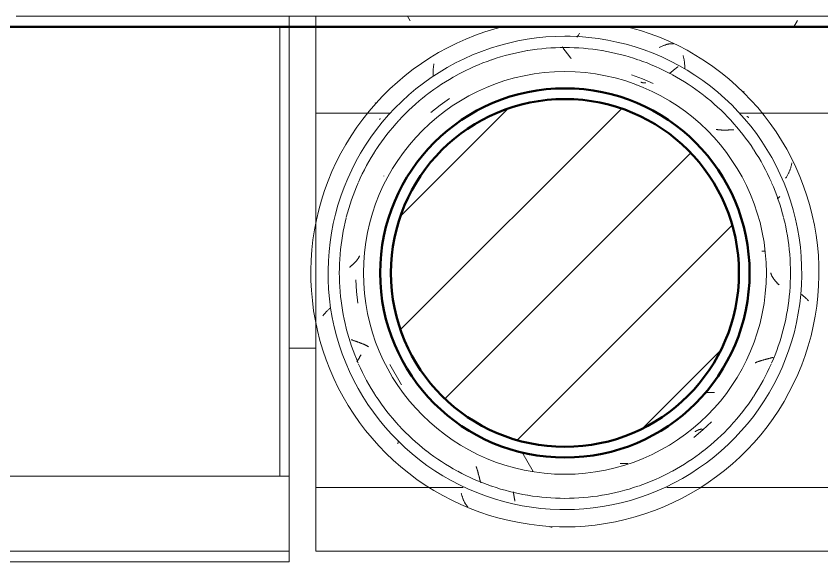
# Model space of a CAD drawing. Header units: millimetres. Extents: x -9358 to 257996, y -67499 to 9117.
# Drawn here: x 19320 to 20825, y -55453 to -54418 of the extents above; entities that cross this region are included whole.
import ezdxf

# ---------------------------------------------------------------- set-up
doc = ezdxf.new("R2010")
doc.units = ezdxf.units.MM
doc.header["$LTSCALE"] = 1000
for name, color, linetype, lineweight in [('A-COL-RFC', 8, 'Continuous', 18), ('A-COL-RFC-1', 8, 'Continuous', 9), ('A-COL-RFC-2', 8, 'Continuous', 50), ('A-FLR-PAT', 8, 'Continuous', 18), ('A-WAL-CLD', 8, 'Continuous', 9), ('A-WAL-CMU', 8, 'Continuous', 50), ('A-WAL-LOW-20', 8, 'Continuous', 18), ('A-WAL-LOW-30', 8, 'Continuous', 18), ('A-WAL-PAT-1', 8, 'Continuous', 9)]:
    doc.layers.add(name, color=color, linetype=linetype, lineweight=lineweight)

# ---------------------------------------------------------------- blocks, each defined once
blk = doc.blocks.new('Concrete-Round-Column - 650-V9-01-Ground Floor Furniture Plan')
at = {"layer": 'A-COL-RFC-1'}
h = blk.add_hatch(dxfattribs=at)
h.set_pattern_fill('FP_28', color=256, style=0, pattern_type=2)
h.set_pattern_definition([(225, (2155, -58250), (106.066, -106.066), [])])
h.paths.add_polyline_path([(0, 325), (-63.4, 318.8), (-124.4, 300.3), (-184.3, 267.2), (-229.8, 229.8), (-270.2, 180.6), (-300.3, 124.4), (-318.8, 63.4), (-325, 0), (-318.8, -63.4), (-300.3, -124.4), (-270.2, -180.6), (-229.8, -229.8), (-180.6, -270.2), (-124.4, -300.3), (-63.4, -318.8), (0, -325), (63.4, -318.8), (124.4, -300.3), (180.6, -270.2), (229.8, -229.8), (270.2, -180.6), (300.3, -124.4), (318.8, -63.4), (325, 0), (318.8, 63.4), (300.3, 124.4), (270.2, 180.6), (229.8, 229.8), (180.6, 270.2), (124.4, 300.3), (63.4, 318.8)], flags=0)
at = {"layer": 'A-COL-RFC-2'}
for start, end in [(360, 180), (180, 360)]:
    blk.add_arc((0, 0), 325, start, end, dxfattribs=at)
blk = doc.blocks.new('Walls 82 - Walls 13-605755-01-Ground Floor Furniture Plan')
at = {"layer": 'A-WAL-PAT-1'}
h = blk.add_hatch(dxfattribs=at)
h.set_pattern_fill('FP_29', color=256, style=0, pattern_type=2)
h.set_pattern_definition([(90, (450, -56700), (-900, 6e-14), [700, -700]), (90, (0, -57400), (-1800, 1e-13), [700, -700]), (0, (0, -57400), (0, 700), [])])
h.paths.add_polyline_path([(730, -58770), (2620, -58770), (2620, -57770), (730, -57770), (730, -58250)], flags=0)
h.paths.add_polyline_path([(1218, -58693.5), (1158.3, -58693.5), (1085.8, -58681.4), (1016.2, -58657.5), (947.5, -58619.3), (891.2, -58574.8), (842.6, -58521.5), (803.6, -58461.8), (774.1, -58394.5), (756.1, -58323.2), (750, -58250), (756.1, -58176.8), (775.8, -58101.7), (803.6, -58038.2), (843.8, -57976.7), (893.6, -57922.6), (954, -57876.2), (1016.2, -57842.5), (1090.7, -57817.8), (1159.9, -57806.5), (1231.7, -57806.5), (1304.2, -57818.6), (1373.8, -57842.5), (1438.4, -57877.5), (1496.4, -57922.6), (1547.4, -57978.5), (1586.4, -58038.2), (1615.9, -58105.5), (1633.9, -58176.8), (1640, -58250), (1633.9, -58323.2), (1614.2, -58398.3), (1584.1, -58465.3), (1546.2, -58523.3), (1495.3, -58578.3), (1438.4, -58622.5), (1373.8, -58657.5), (1299.3, -58682.2), (1230.1, -58693.5)], flags=0)
h.paths.add_polyline_path([(2119.9, -58693.5), (2118.3, -58693.5), (2045.8, -58681.4), (1976.2, -58657.5), (1911.6, -58622.5), (1851.4, -58575), (1803.8, -58523.3), (1763.6, -58461.8), (1734.1, -58394.5), (1716.1, -58323.2), (1710, -58250), (1716.1, -58176.8), (1735.8, -58101.7), (1763.6, -58038.2), (1803.8, -57976.7), (1854.9, -57921.6), (1914, -57876.2), (1976.2, -57842.5), (2050.7, -57817.8), (2119.9, -57806.5), (2191.7, -57806.5), (2264.2, -57818.6), (2337.4, -57844.5), (2398.4, -57877.5), (2457.6, -57923.9), (2506.2, -57976.7), (2546.4, -58038.2), (2575.9, -58105.5), (2593.9, -58176.8), (2600, -58250), (2593.9, -58323.2), (2574.2, -58398.3), (2546.4, -58461.8), (2503.3, -58526.4), (2456.4, -58577.4), (2393.8, -58625), (2333.8, -58657.5), (2259.3, -58682.2), (2190.1, -58693.5)], flags=0)
at = {"layer": 'A-WAL-LOW-20'}
for p, q in [((730, -57770), (730, -58770)), ((2620, -58770), (2620, -57770)), ((730, -58770), (2620, -58770))]:
    blk.add_line(p, q, dxfattribs=at)
blk = doc.blocks.new('Walls 84 - Walls 6-605778-01-Ground Floor Furniture Plan')
at = {"layer": 'A-WAL-PAT-1'}
h = blk.add_hatch(dxfattribs=at)
h.set_pattern_fill('FP_35', color=256, style=0, pattern_type=2)
h.set_pattern_definition([(270, (19430, -55739.6), (900, 6e-14), [700, -700]), (270, (19880, -55039.6), (1800, 1e-13), [700, -700]), (180, (19880, -55039.6), (-9e-14, -700), [])])
h.paths.add_polyline_path([(19880, -55270), (19880, -54270), (19830, -54270), (19830, -55270)], flags=0)
at = {"layer": 'A-WAL-LOW-20'}
for p, q in [((19830, -55270), (19830, -54270)), ((19880, -54270), (19880, -55270))]:
    blk.add_line(p, q, dxfattribs=at)
blk = doc.blocks.new('Walls 85 - Walls 6-605795-01-Ground Floor Furniture Plan')
at = {"layer": 'A-WAL-PAT-1'}
h = blk.add_hatch(dxfattribs=at)
h.set_pattern_fill('FP_36', color=256, style=0, pattern_type=2)
h.set_pattern_definition([(270, (20644.6, -55970), (900, 6e-14), [700, -700]), (270, (21094.6, -55270), (1800, 1e-13), [700, -700]), (180, (21094.6, -55270), (-9e-14, -700), [])])
h.paths.add_polyline_path([(17170, -55320), (21820, -55320), (21820, -55270), (17170, -55270)], flags=0)
at = {"layer": 'A-WAL-LOW-20'}
for p, q in [((17170, -55270), (19830, -55270)), ((19880, -55270), (21820, -55270))]:
    blk.add_line(p, q, dxfattribs=at)
blk = doc.blocks.new('FP_192-01-Ground Floor Furniture Plan')
at = {"layer": 'A-WAL-PAT-1'}
for p, q in [((48850.5, 1490.2), (48850, 1490.9)), ((48851, 1489.6), (48850.5, 1490.2)), ((48851.5, 1488.9), (48851, 1489.6)), ((48852, 1488.3), (48851.5, 1488.9)), ((48852.5, 1487.6), (48852, 1488.3)), ((48852.9, 1487), (48852.5, 1487.6)), ((48853.4, 1486.4), (48852.9, 1487)), ((48853.9, 1485.7), (48853.4, 1486.4)), ((48854.4, 1485.1), (48853.9, 1485.7)), ((48854.9, 1484.4), (48854.4, 1485.1)), ((48855.4, 1483.8), (48854.9, 1484.4)), ((48855.8, 1483.2), (48855.4, 1483.8)), ((48856.3, 1482.6), (48855.8, 1483.2)), ((48856.8, 1482), (48856.3, 1482.6)), ((48857.3, 1481.4), (48856.8, 1482)), ((48857.7, 1480.8), (48857.3, 1481.4)), ((48858.2, 1480.2), (48857.7, 1480.8)), ((48858.7, 1479.6), (48858.2, 1480.2)), ((48859.1, 1479), (48858.7, 1479.6)), ((48859.6, 1478.4), (48859.1, 1479)), ((48860.1, 1477.8), (48859.6, 1478.4)), ((48860.5, 1477.2), (48860.1, 1477.8)), ((48861, 1476.7), (48860.5, 1477.2)), ((48861.5, 1476.1), (48861, 1476.7)), ((48861.9, 1475.5), (48861.5, 1476.1)), ((48974.5, 1445.3), (48995, 1437.7)), ((48992.5, 1431.3), (48992, 1431.5)), ((48992.9, 1431.2), (48992.5, 1431.3)), ((48993.3, 1431), (48992.9, 1431.2)), ((48993.8, 1430.9), (48993.3, 1431)), ((48994.2, 1430.8), (48993.8, 1430.9)), ((48994.7, 1430.7), (48994.2, 1430.8)), ((48995.1, 1430.5), (48994.7, 1430.7)), ((48995, 1437.7), (49015.1, 1429)), ((48995.6, 1430.4), (48995.1, 1430.5)), ((48996.1, 1430.4), (48995.6, 1430.4)), ((48996.5, 1430.3), (48996.1, 1430.4)), ((48997, 1430.2), (48996.5, 1430.3)), ((48997.5, 1430.1), (48997, 1430.2)), ((48997.9, 1430.1), (48997.5, 1430.1)), ((48998.4, 1430.1), (48997.9, 1430.1)), ((48998.9, 1430), (48998.4, 1430.1)), ((48999.4, 1430), (48998.9, 1430)), ((48999.9, 1430), (48999.4, 1430)), ((49000.4, 1430), (48999.9, 1430)), ((49000.9, 1430), (49000.4, 1430)), ((49001.4, 1430), (49000.9, 1430)), ((49133.2, 1343), (49132.6, 1343.1)), ((49133.7, 1343), (49133.2, 1343)), ((49134.3, 1342.9), (49133.7, 1343)), ((49134.9, 1342.8), (49134.3, 1342.9)), ((49135.5, 1342.7), (49134.9, 1342.8)), ((49136.1, 1342.6), (49135.5, 1342.7)), ((49136.7, 1342.6), (49136.1, 1342.6)), ((49137.3, 1342.5), (49136.7, 1342.6)), ((49138, 1342.4), (49137.3, 1342.5)), ((49138.6, 1342.4), (49138, 1342.4)), ((49139.2, 1342.3), (49138.6, 1342.4)), ((49139.9, 1342.3), (49139.2, 1342.3)), ((49140.5, 1342.2), (49139.9, 1342.3)), ((49141.2, 1342.2), (49140.5, 1342.2)), ((49141.8, 1342.2), (49141.2, 1342.2)), ((49142.5, 1342.1), (49141.8, 1342.2)), ((49143.2, 1342.1), (49142.5, 1342.1)), ((49143.9, 1342.1), (49143.2, 1342.1)), ((49144.6, 1342.1), (49143.9, 1342.1)), ((49145.2, 1342), (49144.6, 1342.1)), ((49145.9, 1342), (49145.2, 1342)), ((49146.6, 1342), (49145.9, 1342)), ((49147.3, 1342), (49146.6, 1342)), ((49148.1, 1342), (49147.3, 1342)), ((49148.8, 1342), (49148.1, 1342)), ((49149.5, 1342), (49148.8, 1342)), ((49150.2, 1342), (49149.5, 1342)), ((49151, 1342), (49150.2, 1342)), ((49151.7, 1342.1), (49151, 1342)), ((49152.5, 1342.1), (49151.7, 1342.1)), ((49153.2, 1342.1), (49152.5, 1342.1)), ((49154, 1342.1), (49153.2, 1342.1)), ((49154.7, 1342.1), (49154, 1342.1)), ((49155.5, 1342.2), (49154.7, 1342.1)), ((49156.2, 1342.2), (49155.5, 1342.2)), ((49157, 1342.2), (49156.2, 1342.2)), ((49157.8, 1342.2), (49157, 1342.2)), ((49158.6, 1342.3), (49157.8, 1342.2)), ((49159.4, 1342.3), (49158.6, 1342.3)), ((49160.2, 1342.3), (49159.4, 1342.3)), ((49160.9, 1342.4), (49160.2, 1342.3)), ((49161.7, 1342.4), (49160.9, 1342.4)), ((49162.5, 1342.5), (49161.7, 1342.4)), ((49163.3, 1342.5), (49162.5, 1342.5)), ((49164.2, 1342.5), (49163.3, 1342.5)), ((49165, 1342.6), (49164.2, 1342.5)), ((49165.8, 1342.6), (49165, 1342.6)), ((49234.6, 1074.6), (49234.4, 1075.1)), ((49234.7, 1074.1), (49234.6, 1074.6)), ((49234.8, 1073.7), (49234.7, 1074.1)), ((49235, 1073.2), (49234.8, 1073.7)), ((49235.2, 1072.8), (49235, 1073.2)), ((49235.3, 1072.3), (49235.2, 1072.8)), ((49235.5, 1071.8), (49235.3, 1072.3)), ((49235.7, 1071.4), (49235.5, 1071.8)), ((49235.9, 1070.9), (49235.7, 1071.4)), ((49236.1, 1070.4), (49235.9, 1070.9)), ((49236.4, 1070), (49236.1, 1070.4)), ((49236.6, 1069.5), (49236.4, 1070)), ((49236.8, 1069), (49236.6, 1069.5)), ((49237.1, 1068.6), (49236.8, 1069)), ((49237.3, 1068.1), (49237.1, 1068.6)), ((49237.6, 1067.6), (49237.3, 1068.1)), ((49237.9, 1067.2), (49237.6, 1067.6)), ((49238.2, 1066.7), (49237.9, 1067.2)), ((49238.5, 1066.2), (49238.2, 1066.7)), ((49238.8, 1065.8), (49238.5, 1066.2)), ((49239.1, 1065.3), (49238.8, 1065.8)), ((49239.4, 1064.8), (49239.1, 1065.3)), ((49239.7, 1064.3), (49239.4, 1064.8)), ((49240.1, 1063.9), (49239.7, 1064.3)), ((49240.4, 1063.4), (49240.1, 1063.9)), ((49240.8, 1062.9), (49240.4, 1063.4)), ((49241.1, 1062.4), (49240.8, 1062.9)), ((49241.5, 1062), (49241.1, 1062.4)), ((49241.9, 1061.5), (49241.5, 1062)), ((49242.3, 1061), (49241.9, 1061.5)), ((49242.7, 1060.5), (49242.3, 1061)), ((49243.1, 1060), (49242.7, 1060.5)), ((49243.5, 1059.5), (49243.1, 1060)), ((49243.9, 1059), (49243.5, 1059.5)), ((49244.4, 1058.6), (49243.9, 1059)), ((49244.8, 1058.1), (49244.4, 1058.6)), ((49245.2, 1057.6), (49244.8, 1058.1)), ((49245.7, 1057.1), (49245.2, 1057.6)), ((49246.1, 1056.6), (49245.7, 1057.1)), ((49246.6, 1056.1), (49246.1, 1056.6)), ((49247.1, 1055.6), (49246.6, 1056.1)), ((49247.5, 1055.1), (49247.1, 1055.6)), ((49248, 1054.6), (49247.5, 1055.1)), ((49248.5, 1054.1), (49248, 1054.6)), ((49249, 1053.6), (49248.5, 1054.1)), ((49249.5, 1053.1), (49249, 1053.6)), ((49250, 1052.6), (49249.5, 1053.1)), ((49205.2, 907.1), (49205.8, 907.3)), ((49205.8, 907.3), (49206.4, 907.6)), ((49206.4, 907.6), (49207, 907.8)), ((49207, 907.8), (49207.6, 908)), ((49207.6, 908), (49208.2, 908.3)), ((49208.2, 908.3), (49208.8, 908.5)), ((49208.8, 908.5), (49209.4, 908.7)), ((49209.4, 908.7), (49210, 909)), ((49210, 909), (49210.7, 909.2)), ((49210.7, 909.2), (49211.3, 909.4)), ((49211.3, 909.4), (49212, 909.6)), ((49212, 909.6), (49212.6, 909.9)), ((49212.6, 909.9), (49213.3, 910.1)), ((49213.3, 910.1), (49214, 910.3)), ((49214, 910.3), (49214.7, 910.5)), ((49214.7, 910.5), (49215.3, 910.7)), ((49215.3, 910.7), (49216, 911)), ((49216, 911), (49216.7, 911.2)), ((49216.7, 911.2), (49217.4, 911.4)), ((49217.4, 911.4), (49218.1, 911.6)), ((49218.1, 911.6), (49218.9, 911.8)), ((49218.9, 911.8), (49219.6, 912)), ((49219.6, 912), (49220.3, 912.2)), ((49220.3, 912.2), (49221, 912.4)), ((49221, 912.4), (49221.8, 912.6)), ((49221.8, 912.6), (49222.5, 912.8)), ((49222.5, 912.8), (49223.2, 913)), ((49223.2, 913), (49224, 913.3)), ((49224, 913.3), (49224.7, 913.5)), ((49224.7, 913.5), (49225.5, 913.7)), ((49225.5, 913.7), (49226.3, 913.9)), ((49226.3, 913.9), (49227, 914.1)), ((49227, 914.1), (49227.8, 914.3)), ((49227.8, 914.3), (49228.6, 914.5)), ((49228.6, 914.5), (49229.4, 914.7)), ((49229.4, 914.7), (49230.1, 914.9)), ((49230.1, 914.9), (49230.9, 915.1)), ((49230.9, 915.1), (49231.7, 915.3)), ((49231.7, 915.3), (49232.5, 915.5)), ((49232.5, 915.5), (49233.3, 915.7)), ((49233.3, 915.7), (49234.1, 915.9)), ((49234.1, 915.9), (49234.9, 916.1)), ((49234.9, 916.1), (49235.7, 916.3)), ((49235.7, 916.3), (49236.5, 916.5)), ((49236.5, 916.5), (49237.3, 916.7)), ((49237.3, 916.7), (49238.1, 916.9)), ((49238.1, 916.9), (49238.9, 917.2)), ((49102, 782.5), (49102.5, 782.7)), ((49102.5, 782.7), (49103, 782.8)), ((49103, 782.8), (49103.5, 782.9)), ((49103.5, 782.9), (49104, 783)), ((49104, 783), (49104.6, 783.1)), ((49104.6, 783.1), (49105.1, 783.2)), ((49105.1, 783.2), (49105.6, 783.3)), ((49105.6, 783.3), (49106.2, 783.4)), ((49123.8, 796.5), (49107.8, 781.6)), ((49107.8, 781.6), (49090.9, 767.6)), ((49093.2, 778.1), (49093.5, 778.4)), ((49093.5, 778.4), (49093.9, 778.7)), ((49093.9, 778.7), (49094.3, 779)), ((49094.3, 779), (49094.6, 779.2)), ((49094.6, 779.2), (49095, 779.5)), ((49095, 779.5), (49095.4, 779.7)), ((49095.4, 779.7), (49095.8, 780)), ((49095.8, 780), (49096.2, 780.2)), ((49096.2, 780.2), (49096.6, 780.4)), ((49096.6, 780.4), (49097, 780.6)), ((49097, 780.6), (49097.5, 780.8)), ((49097.5, 780.8), (49097.9, 781)), ((49097.9, 781), (49098.3, 781.2)), ((49098.3, 781.2), (49098.8, 781.4)), ((49098.8, 781.4), (49099.2, 781.6)), ((49099.2, 781.6), (49099.7, 781.8)), ((49099.7, 781.8), (49100.1, 781.9)), ((49100.1, 781.9), (49100.6, 782.1)), ((49100.6, 782.1), (49101.1, 782.2)), ((49101.1, 782.2), (49101.5, 782.4)), ((49101.5, 782.4), (49102, 782.5))]:
    blk.add_line(p, q, dxfattribs=at)
blk = doc.blocks.new('FP_193-01-Ground Floor Furniture Plan')
at = {"layer": 'A-WAL-LOW-20', "flags": 128}
blk.add_lwpolyline([(48733.6, 1535), (48718.9, 1531.1), (48700.7, 1525.5), (48682.8, 1519.1), (48665.2, 1512.1), (48647.9, 1504.3), (48630.9, 1495.9), (48614.2, 1486.8), (48597.9, 1477.1), (48582, 1466.7), (48566.6, 1455.6), (48551.6, 1444), (48537.1, 1431.8), (48523.1, 1419), (48509.6, 1405.6), (48496.6, 1391.7), (48484.2, 1377.4), (48472.4, 1362.5), (48461.3, 1347.2), (48450.7, 1331.4), (48440.7, 1315.2), (48431.5, 1298.7), (48422.9, 1281.8), (48414.9, 1264.5), (48407.7, 1247), (48401.2, 1229.1), (48395.4, 1211.1), (48390.3, 1192.8), (48386, 1174.3), (48382.4, 1155.7), (48379.5, 1136.9), (48377.4, 1118), (48376.1, 1099.1), (48375.5, 1080.1), (48375.7, 1061.1), (48376.6, 1042.2), (48378.3, 1023.3), (48380.7, 1004.5), (48383.9, 985.7), (48387.9, 967.2), (48392.5, 948.8), (48398, 930.6), (48404.1, 912.6), (48410.9, 894.9), (48418.5, 877.5), (48426.7, 860.4), (48435.7, 843.7), (48445.2, 827.3), (48455.5, 811.3), (48466.3, 795.7), (48477.8, 780.6), (48489.9, 766), (48502.5, 751.8), (48515.7, 738.2), (48529.5, 725.1), (48543.7, 712.5), (48558.4, 700.6), (48573.7, 689.2), (48589.3, 678.5), (48605.4, 668.4), (48621.8, 658.9), (48638.6, 650.1), (48655.8, 642), (48673.3, 634.6), (48691, 627.9), (48709, 621.9), (48727.3, 616.6), (48745.7, 612.1), (48764.3, 608.3), (48783, 605.2), (48801.9, 602.9), (48820.8, 601.4), (48839.8, 600.6), (48850, 600.5)], dxfattribs=at)
at = {"layer": 'A-WAL-PAT-1'}
for p, q in [((48604.6, 1460.8), (48604.4, 1459.5)), ((48604.7, 1462), (48604.6, 1460.8)), ((48604.9, 1463.3), (48604.7, 1462)), ((48605.1, 1464.5), (48604.9, 1463.3)), ((48605.3, 1465.7), (48605.1, 1464.5)), ((48603.9, 1451.4), (48603.8, 1450)), ((48603.8, 1450), (48603.8, 1448.6)), ((48603.8, 1448.6), (48603.8, 1447.2)), ((48603.8, 1447.2), (48603.8, 1445.7)), ((48603.8, 1445.7), (48603.8, 1444.3)), ((48604, 1454.2), (48603.9, 1452.8)), ((48603.9, 1452.8), (48603.9, 1451.4)), ((48604.1, 1455.5), (48604, 1454.2)), ((48604.2, 1456.9), (48604.1, 1455.5)), ((48604.3, 1458.2), (48604.2, 1456.9)), ((48604.4, 1459.5), (48604.3, 1458.2)), ((48603.8, 1444.3), (48603.8, 1442.8)), ((48496.5, 1393.2), (48495.9, 1392.6)), ((48411.4, 1008.9), (48410.4, 1008)), ((48412.5, 1009.9), (48411.4, 1008.9)), ((48398.4, 995.7), (48397.6, 994.8)), ((48399.2, 996.7), (48398.4, 995.7)), ((48400, 997.6), (48399.2, 996.7)), ((48400.8, 998.6), (48400, 997.6)), ((48401.7, 999.5), (48400.8, 998.6)), ((48402.6, 1000.5), (48401.7, 999.5)), ((48403.5, 1001.4), (48402.6, 1000.5)), ((48404.4, 1002.3), (48403.5, 1001.4)), ((48405.4, 1003.3), (48404.4, 1002.3)), ((48406.3, 1004.2), (48405.4, 1003.3)), ((48407.3, 1005.2), (48406.3, 1004.2)), ((48408.3, 1006.1), (48407.3, 1005.2)), ((48409.3, 1007), (48408.3, 1006.1)), ((48410.4, 1008), (48409.3, 1007)), ((48538.2, 757.1), (48537.9, 755.8)), ((48538.5, 758.4), (48538.2, 757.1)), ((48538.7, 759.7), (48538.5, 758.4)), ((48539, 761), (48538.7, 759.7)), ((48656.5, 663.7), (48656.8, 662.4)), ((48656.8, 662.4), (48657.1, 661.2)), ((48657.1, 661.2), (48657.4, 659.9)), ((48657.4, 659.9), (48657.8, 658.7)), ((48657.8, 658.7), (48658.1, 657.5)), ((48658.1, 657.5), (48658.5, 656.4)), ((48658.5, 656.4), (48658.8, 655.2)), ((48658.8, 655.2), (48659.2, 654.1)), ((48659.2, 654.1), (48659.6, 653)), ((48659.6, 653), (48660, 651.9)), ((48660, 651.9), (48660.5, 650.8)), ((48660.5, 650.8), (48660.9, 649.8)), ((48660.9, 649.8), (48661.3, 648.8)), ((48661.3, 648.8), (48661.8, 647.8)), ((48661.8, 647.8), (48662.3, 646.8)), ((48662.3, 646.8), (48662.8, 645.9)), ((48662.8, 645.9), (48663.3, 645)), ((48663.3, 645), (48663.8, 644.1)), ((48663.8, 644.1), (48664.3, 643.2)), ((48664.3, 643.2), (48664.9, 642.4)), ((48664.9, 642.4), (48665.4, 641.6)), ((48665.4, 641.6), (48666, 640.8)), ((48666, 640.8), (48666.6, 640)), ((48666.6, 640), (48667.2, 639.3)), ((48667.2, 639.3), (48667.8, 638.6)), ((48667.8, 638.6), (48668.4, 637.9)), ((48821.8, 600.6), (48822.6, 600.4)), ((48822.6, 600.4), (48823.4, 600.2)), ((48823.4, 600.2), (48824.3, 600.1)), ((48824.3, 600.1), (48825.1, 600)), ((48825.1, 600), (48826, 599.9))]:
    blk.add_line(p, q, dxfattribs=at)
blk = doc.blocks.new('FP_194-01-Ground Floor Furniture Plan')
at = {"layer": 'A-WAL-LOW-20', "flags": 128}
blk.add_lwpolyline([(48850, 600.5), (48869, 600.8), (48887.9, 602), (48906.8, 603.9), (48925.6, 606.5), (48944.3, 609.9), (48962.8, 614.1), (48981.1, 618.9), (48999.3, 624.5), (49017.2, 630.9), (49034.8, 637.9), (49052.1, 645.7), (49069.1, 654.1), (49085.8, 663.2), (49102.1, 672.9), (49117.9, 683.3), (49133.4, 694.4), (49148.4, 706), (49162.9, 718.2), (49176.9, 731), (49190.4, 744.4), (49203.4, 758.3), (49215.8, 772.6), (49227.6, 787.5), (49238.7, 802.8), (49249.3, 818.6), (49259.3, 834.8), (49268.5, 851.3), (49277.1, 868.2), (49285.1, 885.5), (49292.3, 903), (49298.8, 920.9), (49304.6, 938.9), (49309.7, 957.2), (49314, 975.7), (49317.6, 994.3), (49320.5, 1013.1), (49322.6, 1032), (49323.9, 1050.9), (49324.5, 1069.9), (49324.3, 1088.9), (49323.4, 1107.8), (49321.7, 1126.7), (49319.3, 1145.5), (49316.1, 1164.3), (49312.1, 1182.8), (49307.5, 1201.2), (49302, 1219.4), (49295.9, 1237.4), (49289.1, 1255.1), (49281.5, 1272.5), (49273.3, 1289.6), (49264.3, 1306.3), (49254.8, 1322.7), (49244.5, 1338.7), (49233.7, 1354.3), (49222.2, 1369.4), (49210.1, 1384), (49197.5, 1398.2), (49184.3, 1411.8), (49170.5, 1424.9), (49156.3, 1437.5), (49141.5, 1449.4), (49126.3, 1460.8), (49110.7, 1471.5), (49094.6, 1481.6), (49078.2, 1491.1), (49061.4, 1499.9), (49044.2, 1508), (49026.7, 1515.4), (49009, 1522.1), (48991, 1528.1), (48972.7, 1533.4), (48966.2, 1535)], dxfattribs=at)
at = {"layer": 'A-WAL-PAT-1'}
for p, q in [((48876, 1520.5), (48875.1, 1519.3)), ((48876.8, 1521.6), (48876, 1520.5)), ((48877.7, 1522.7), (48876.8, 1521.6)), ((48873.4, 1516.9), (48872.6, 1515.7)), ((48874.3, 1518.1), (48873.4, 1516.9)), ((48875.1, 1519.3), (48874.3, 1518.1)), ((49027.2, 1496.7), (49026.1, 1496.1)), ((49028.4, 1497.3), (49027.2, 1496.7)), ((49029.5, 1497.8), (49028.4, 1497.3)), ((49030.6, 1498.4), (49029.5, 1497.8)), ((49031.7, 1498.9), (49030.6, 1498.4)), ((49032.8, 1499.3), (49031.7, 1498.9)), ((49033.9, 1499.8), (49032.8, 1499.3)), ((49034.9, 1500.2), (49033.9, 1499.8)), ((49036, 1500.6), (49034.9, 1500.2)), ((49037.1, 1501), (49036, 1500.6)), ((49038.1, 1501.4), (49037.1, 1501)), ((49039.2, 1501.7), (49038.1, 1501.4)), ((49040.2, 1502), (49039.2, 1501.7)), ((49041.2, 1502.3), (49040.2, 1502)), ((49042.3, 1502.5), (49041.2, 1502.3)), ((49043.3, 1502.7), (49042.3, 1502.5)), ((49044.3, 1502.9), (49043.3, 1502.7)), ((49045.3, 1503.1), (49044.3, 1502.9)), ((49046.2, 1503.2), (49045.3, 1503.1)), ((49047.2, 1503.3), (49046.2, 1503.2)), ((49048.2, 1503.4), (49047.2, 1503.3)), ((49049.1, 1503.5), (49048.2, 1503.4)), ((49050, 1503.5), (49049.1, 1503.5)), ((49051, 1503.5), (49050, 1503.5)), ((49051.9, 1503.5), (49051, 1503.5)), ((49052.8, 1503.4), (49051.9, 1503.5)), ((49071.2, 1480.2), (49070.9, 1481.3)), ((49071.5, 1479), (49071.2, 1480.2)), ((49071.8, 1477.8), (49071.5, 1479)), ((49072, 1476.6), (49071.8, 1477.8)), ((49072.3, 1475.4), (49072, 1476.6)), ((49072.5, 1474.1), (49072.3, 1475.4)), ((49072.7, 1472.9), (49072.5, 1474.1)), ((49072.9, 1471.6), (49072.7, 1472.9)), ((49073.1, 1470.3), (49072.9, 1471.6)), ((49073.3, 1469), (49073.1, 1470.3)), ((49073.5, 1467.7), (49073.3, 1469)), ((49073.6, 1466.3), (49073.5, 1467.7)), ((49073.7, 1464.9), (49073.6, 1466.3)), ((49073.9, 1463.6), (49073.7, 1464.9)), ((49074, 1462.2), (49073.9, 1463.6)), ((49074.1, 1460.8), (49074, 1462.2)), ((49074.1, 1459.3), (49074.1, 1460.8)), ((49074.2, 1457.9), (49074.1, 1459.3)), ((49074.3, 1456.5), (49074.2, 1457.9)), ((49183.9, 1413.8), (49183.2, 1414.3)), ((49184.5, 1413.2), (49183.9, 1413.8)), ((49185.1, 1412.6), (49184.5, 1413.2)), ((49273.5, 1278.5), (49273.6, 1279.5)), ((49273.6, 1279.5), (49273.7, 1280.5)), ((49268.6, 1263.5), (49269.1, 1264.7)), ((49269.1, 1264.7), (49269.6, 1265.8)), ((49269.6, 1265.8), (49270.1, 1266.9)), ((49270.1, 1266.9), (49270.5, 1268)), ((49270.5, 1268), (49270.9, 1269.1)), ((49270.9, 1269.1), (49271.3, 1270.2)), ((49271.3, 1270.2), (49271.7, 1271.2)), ((49271.7, 1271.2), (49272, 1272.3)), ((49272, 1272.3), (49272.3, 1273.3)), ((49272.3, 1273.3), (49272.6, 1274.4)), ((49272.6, 1274.4), (49272.9, 1275.4)), ((49272.9, 1275.4), (49273.1, 1276.5)), ((49273.1, 1276.5), (49273.3, 1277.5)), ((49273.3, 1277.5), (49273.5, 1278.5)), ((49262.3, 1252), (49263, 1253.2)), ((49263, 1253.2), (49263.7, 1254.3)), ((49263.7, 1254.3), (49264.4, 1255.5)), ((49264.4, 1255.5), (49265.1, 1256.7)), ((49265.1, 1256.7), (49265.7, 1257.8)), ((49265.7, 1257.8), (49266.3, 1259)), ((49266.3, 1259), (49266.9, 1260.1)), ((49266.9, 1260.1), (49267.5, 1261.3)), ((49267.5, 1261.3), (49268.1, 1262.4)), ((49268.1, 1262.4), (49268.6, 1263.5)), ((49292, 1034.7), (49290.8, 1035.6)), ((49293.1, 1033.8), (49292, 1034.7)), ((49294.2, 1032.9), (49293.1, 1033.8)), ((49295.3, 1032), (49294.2, 1032.9)), ((49296.4, 1031.1), (49295.3, 1032)), ((49297.5, 1030.2), (49296.4, 1031.1)), ((49298.5, 1029.3), (49297.5, 1030.2)), ((49299.5, 1028.4), (49298.5, 1029.3)), ((49300.5, 1027.5), (49299.5, 1028.4)), ((49301.5, 1026.6), (49300.5, 1027.5)), ((49302.5, 1025.7), (49301.5, 1026.6)), ((49303.4, 1024.8), (49302.5, 1025.7)), ((49304.3, 1023.8), (49303.4, 1024.8)), ((49305.2, 1022.9), (49304.3, 1023.8))]:
    blk.add_line(p, q, dxfattribs=at)
blk = doc.blocks.new('FP_195-01-Ground Floor Furniture Plan')
at = {"layer": 'A-WAL-PAT-1'}
for p, q in [((48845.6, 1496.7), (48845.1, 1497.4)), ((48846.1, 1496.1), (48845.6, 1496.7)), ((48846.6, 1495.4), (48846.1, 1496.1)), ((48847.1, 1494.8), (48846.6, 1495.4)), ((48847.6, 1494.1), (48847.1, 1494.8)), ((48848.1, 1493.5), (48847.6, 1494.1)), ((48848.5, 1492.8), (48848.1, 1493.5)), ((48849, 1492.2), (48848.5, 1492.8)), ((48849.5, 1491.5), (48849, 1492.2)), ((48850, 1490.9), (48849.5, 1491.5)), ((48616.8, 1388.4), (48634.7, 1401)), ((48599.6, 1374.8), (48616.8, 1388.4)), ((48511.7, 1256.3), (48511.6, 1255.9)), ((48461.5, 1098.7), (48461.1, 1098.3)), ((48461.8, 1099.2), (48461.5, 1098.7)), ((48462.2, 1099.6), (48461.8, 1099.2)), ((48462.5, 1100.1), (48462.2, 1099.6)), ((48462.8, 1100.5), (48462.5, 1100.1)), ((48463.1, 1100.9), (48462.8, 1100.5)), ((48463.5, 1101.4), (48463.1, 1100.9)), ((48463.8, 1101.8), (48463.5, 1101.4)), ((48464, 1102.3), (48463.8, 1101.8)), ((48464.3, 1102.7), (48464, 1102.3)), ((48464.6, 1103.2), (48464.3, 1102.7)), ((48464.9, 1103.6), (48464.6, 1103.2)), ((48465.1, 1104), (48464.9, 1103.6)), ((48465.4, 1104.5), (48465.1, 1104)), ((48465.6, 1104.9), (48465.4, 1104.5)), ((48465.8, 1105.4), (48465.6, 1104.9)), ((48466, 1105.8), (48465.8, 1105.4)), ((48466.2, 1106.3), (48466, 1105.8)), ((48466.4, 1106.7), (48466.2, 1106.3)), ((48448.3, 1086.1), (48447.7, 1085.6)), ((48448.9, 1086.5), (48448.3, 1086.1)), ((48449.4, 1087), (48448.9, 1086.5)), ((48450, 1087.5), (48449.4, 1087)), ((48450.5, 1087.9), (48450, 1087.5)), ((48451.1, 1088.4), (48450.5, 1087.9)), ((48451.6, 1088.8), (48451.1, 1088.4)), ((48452.1, 1089.3), (48451.6, 1088.8)), ((48452.6, 1089.8), (48452.1, 1089.3)), ((48453.1, 1090.2), (48452.6, 1089.8)), ((48453.7, 1090.7), (48453.1, 1090.2)), ((48454.2, 1091.1), (48453.7, 1090.7)), ((48454.6, 1091.6), (48454.2, 1091.1)), ((48455.1, 1092), (48454.6, 1091.6)), ((48455.6, 1092.5), (48455.1, 1092)), ((48456.1, 1092.9), (48455.6, 1092.5)), ((48456.5, 1093.4), (48456.1, 1092.9)), ((48457, 1093.8), (48456.5, 1093.4)), ((48457.4, 1094.3), (48457, 1093.8)), ((48457.9, 1094.7), (48457.4, 1094.3)), ((48458.3, 1095.2), (48457.9, 1094.7)), ((48458.7, 1095.6), (48458.3, 1095.2)), ((48459.1, 1096.1), (48458.7, 1095.6)), ((48459.6, 1096.5), (48459.1, 1096.1)), ((48460, 1097), (48459.6, 1096.5)), ((48460.3, 1097.4), (48460, 1097)), ((48460.7, 1097.8), (48460.3, 1097.4)), ((48461.1, 1098.3), (48460.7, 1097.8)), ((48460.9, 1040.2), (48459.5, 1062.1)), ((48463.4, 1018.4), (48460.9, 1040.2)), ((48451.1, 950.2), (48451.9, 950)), ((48451.9, 950), (48452.6, 949.7)), ((48452.6, 949.7), (48453.4, 949.4)), ((48453.4, 949.4), (48454.2, 949.1)), ((48454.2, 949.1), (48455, 948.9)), ((48455, 948.9), (48455.8, 948.6)), ((48455.8, 948.6), (48456.5, 948.3)), ((48456.5, 948.3), (48457.3, 948)), ((48457.3, 948), (48458.1, 947.8)), ((48458.1, 947.8), (48458.8, 947.5)), ((48458.8, 947.5), (48459.6, 947.2)), ((48459.6, 947.2), (48460.3, 947)), ((48460.3, 947), (48461.1, 946.7)), ((48461.1, 946.7), (48461.8, 946.4)), ((48461.8, 946.4), (48462.5, 946.2)), ((48462.5, 946.2), (48463.3, 945.9)), ((48463.3, 945.9), (48464, 945.6)), ((48464, 945.6), (48464.7, 945.4)), ((48464.7, 945.4), (48465.5, 945.1)), ((48465.5, 945.1), (48466.2, 944.8)), ((48466.2, 944.8), (48466.9, 944.5)), ((48466.9, 944.5), (48467.6, 944.3)), ((48467.6, 944.3), (48468.3, 944)), ((48468.3, 944), (48469, 943.7)), ((48469, 943.7), (48469.7, 943.5)), ((48469.7, 943.5), (48470.4, 943.2)), ((48470.4, 943.2), (48471, 942.9)), ((48471, 942.9), (48471.7, 942.6)), ((48471.7, 942.6), (48472.4, 942.4)), ((48472.4, 942.4), (48473, 942.1)), ((48473, 942.1), (48473.7, 941.8)), ((48473.7, 941.8), (48474.3, 941.6)), ((48474.3, 941.6), (48475, 941.3)), ((48475, 941.3), (48475.6, 941)), ((48475.6, 941), (48476.2, 940.7)), ((48476.2, 940.7), (48476.9, 940.4)), ((48476.9, 940.4), (48477.5, 940.2)), ((48477.5, 940.2), (48478.1, 939.9)), ((48478.1, 939.9), (48478.7, 939.6)), ((48478.7, 939.6), (48479.3, 939.3)), ((48479.3, 939.3), (48479.8, 939)), ((48479.8, 939), (48480.4, 938.7)), ((48480.4, 938.7), (48481, 938.4)), ((48481, 938.4), (48481.6, 938.1)), ((48481.6, 938.1), (48482.1, 937.8)), ((48482.1, 937.8), (48482.7, 937.5)), ((48482.7, 937.5), (48483.2, 937.2)), ((48467.3, 918.7), (48466.9, 918)), ((48467.7, 919.4), (48467.3, 918.7)), ((48468.1, 920), (48467.7, 919.4)), ((48468.5, 920.7), (48468.1, 920)), ((48468.9, 921.4), (48468.5, 920.7)), ((48469.3, 922), (48468.9, 921.4)), ((48462, 909.7), (48461.6, 909)), ((48462.4, 910.4), (48462, 909.7)), ((48462.8, 911.1), (48462.4, 910.4)), ((48463.2, 911.8), (48462.8, 911.1)), ((48463.6, 912.5), (48463.2, 911.8)), ((48464.1, 913.2), (48463.6, 912.5)), ((48464.5, 913.9), (48464.1, 913.2)), ((48464.9, 914.6), (48464.5, 913.9)), ((48465.3, 915.2), (48464.9, 914.6)), ((48465.7, 915.9), (48465.3, 915.2)), ((48466.1, 916.6), (48465.7, 915.9)), ((48466.5, 917.3), (48466.1, 916.6)), ((48466.9, 918), (48466.5, 917.3)), ((48684.3, 713.4), (48684.5, 712.7)), ((48684.5, 712.7), (48684.7, 712.1)), ((48684.7, 712.1), (48685, 711.4)), ((48685, 711.4), (48685.2, 710.7)), ((48685.2, 710.7), (48685.4, 710)), ((48685.4, 710), (48685.6, 709.3)), ((48685.6, 709.3), (48685.8, 708.6)), ((48685.8, 708.6), (48686, 707.9)), ((48686, 707.9), (48686.2, 707.2)), ((48686.2, 707.2), (48686.5, 706.5)), ((48686.5, 706.5), (48686.7, 705.8)), ((48686.7, 705.8), (48686.9, 705)), ((48686.9, 705), (48687.1, 704.3)), ((48687.1, 704.3), (48687.3, 703.6)), ((48687.3, 703.6), (48687.5, 702.8)), ((48687.5, 702.8), (48687.7, 702.1)), ((48687.7, 702.1), (48687.9, 701.3)), ((48687.9, 701.3), (48688.1, 700.6)), ((48688.1, 700.6), (48688.3, 699.8)), ((48688.3, 699.8), (48688.5, 699)), ((48688.5, 699), (48688.7, 698.3)), ((48688.7, 698.3), (48688.9, 697.5)), ((48688.9, 697.5), (48689.2, 696.7)), ((48689.2, 696.7), (48689.4, 695.9)), ((48689.4, 695.9), (48689.6, 695.1)), ((48689.6, 695.1), (48689.8, 694.3)), ((48689.8, 694.3), (48690, 693.5)), ((48690, 693.5), (48690.2, 692.7)), ((48690.2, 692.7), (48690.4, 691.9)), ((48690.4, 691.9), (48690.6, 691.1)), ((48690.6, 691.1), (48690.8, 690.3)), ((48690.8, 690.3), (48691, 689.5)), ((48691, 689.5), (48691.2, 688.7)), ((48691.2, 688.7), (48691.4, 687.9)), ((48691.4, 687.9), (48691.6, 687.1)), ((48691.6, 687.1), (48691.9, 686.2)), ((48691.9, 686.2), (48692.1, 685.4)), ((48692.1, 685.4), (48692.3, 684.6)), ((48692.3, 684.6), (48692.5, 683.8)), ((48692.5, 683.8), (48692.7, 683))]:
    blk.add_line(p, q, dxfattribs=at)
blk = doc.blocks.new('FP_196-01-Ground Floor Furniture Plan')
at = {"layer": 'A-WAL-LOW-20', "flags": 128}
blk.add_lwpolyline([(48850, 1517.4), (48832.3, 1517), (48814.6, 1516), (48797, 1514.2), (48779.5, 1511.7), (48762.1, 1508.6), (48744.8, 1504.7), (48727.7, 1500.2), (48710.8, 1494.9), (48694.2, 1489), (48677.7, 1482.5), (48661.6, 1475.3), (48645.7, 1467.4), (48630.2, 1458.9), (48615, 1449.8), (48600.2, 1440.1), (48585.8, 1429.8), (48571.8, 1419), (48558.3, 1407.6), (48545.2, 1395.7), (48532.6, 1383.2), (48520.6, 1370.3), (48509, 1356.9), (48498, 1343), (48487.6, 1328.7), (48477.7, 1314), (48468.5, 1299), (48459.8, 1283.5), (48451.8, 1267.7), (48444.4, 1251.7), (48437.7, 1235.3), (48431.6, 1218.7), (48426.2, 1201.8), (48421.4, 1184.8), (48417.4, 1167.6), (48414, 1150.2), (48411.4, 1132.7), (48409.4, 1115.1), (48408.2, 1097.5), (48407.6, 1079.8), (48407.8, 1062.1), (48408.7, 1044.4), (48410.2, 1026.8), (48412.5, 1009.2), (48415.5, 991.8), (48419.2, 974.5), (48423.5, 957.3), (48428.6, 940.4), (48434.3, 923.6), (48440.7, 907.1), (48447.7, 890.9), (48455.4, 875), (48463.7, 859.3), (48472.7, 844.1), (48482.2, 829.2), (48492.3, 814.6), (48503, 800.6), (48514.3, 786.9), (48526.1, 773.7), (48538.4, 761), (48551.2, 748.8), (48564.5, 737.1), (48578.2, 725.9), (48592.4, 715.4), (48607, 705.3), (48621.9, 695.9), (48637.3, 687.1), (48653, 678.9), (48669, 671.3), (48685.3, 664.4), (48701.8, 658.2), (48718.6, 652.6), (48735.6, 647.7), (48752.8, 643.4), (48770.1, 639.9), (48787.6, 637), (48805.1, 634.9), (48822.8, 633.4), (48840.4, 632.7), (48850, 632.6)], dxfattribs=at)
at = {"layer": 'A-WAL-PAT-1'}
for p, q in [((48503.6, 1362.1), (48503.5, 1361.9)), ((48503.7, 1362.2), (48503.6, 1362.1)), ((48503.9, 1362.4), (48503.7, 1362.2)), ((48504, 1362.5), (48503.9, 1362.4)), ((48504.2, 1362.6), (48504, 1362.5)), ((48504.4, 1362.7), (48504.2, 1362.6)), ((48504.5, 1362.8), (48504.4, 1362.7)), ((48504.7, 1363), (48504.5, 1362.8)), ((48504.9, 1363.1), (48504.7, 1363)), ((48505.1, 1363.2), (48504.9, 1363.1)), ((48505.3, 1363.2), (48505.1, 1363.2)), ((48505.5, 1363.3), (48505.3, 1363.2)), ((48753.8, 665.7), (48753.9, 665.2)), ((48753.9, 665.2), (48754, 664.7)), ((48754, 664.7), (48754, 664.2)), ((48754, 664.2), (48754.1, 663.7)), ((48754.1, 663.7), (48754.2, 663.2)), ((48754.2, 663.2), (48754.3, 662.7)), ((48754.3, 662.7), (48754.3, 662.2)), ((48754.3, 662.2), (48754.4, 661.7)), ((48754.4, 661.7), (48754.5, 661.2)), ((48754.5, 661.2), (48754.6, 660.7)), ((48754.6, 660.7), (48754.6, 660.2)), ((48754.6, 660.2), (48754.7, 659.7)), ((48754.7, 659.7), (48754.8, 659.2)), ((48754.8, 659.2), (48754.9, 658.7)), ((48754.9, 658.7), (48754.9, 658.2)), ((48754.9, 658.2), (48755, 657.7)), ((48755, 657.7), (48755.1, 657.2)), ((48755.1, 657.2), (48755.2, 656.7)), ((48755.2, 656.7), (48755.3, 656.2)), ((48755.3, 656.2), (48755.3, 655.7)), ((48755.3, 655.7), (48755.4, 655.2)), ((48755.4, 655.2), (48755.5, 654.8)), ((48755.5, 654.8), (48755.6, 654.3)), ((48755.6, 654.3), (48755.7, 653.8)), ((48755.7, 653.8), (48755.8, 653.3)), ((48755.8, 653.3), (48755.9, 652.8)), ((48755.9, 652.8), (48756, 652.4)), ((48756, 652.4), (48756, 651.9)), ((48756, 651.9), (48756.1, 651.4)), ((48756.1, 651.4), (48756.2, 651)), ((48756.2, 651), (48756.3, 650.5)), ((48756.3, 650.5), (48756.4, 650.1)), ((48756.4, 650.1), (48756.5, 649.6)), ((48756.5, 649.6), (48756.6, 649.2)), ((48756.6, 649.2), (48756.7, 648.7)), ((48756.7, 648.7), (48756.8, 648.3))]:
    blk.add_line(p, q, dxfattribs=at)
blk = doc.blocks.new('FP_197-01-Ground Floor Furniture Plan')
at = {"layer": 'A-WAL-LOW-20', "flags": 128}
blk.add_lwpolyline([(48850, 632.6), (48867.7, 633), (48885.4, 634), (48903, 635.8), (48920.5, 638.3), (48937.9, 641.4), (48955.2, 645.3), (48972.3, 649.8), (48989.2, 655.1), (49005.8, 661), (49022.3, 667.5), (49038.4, 674.7), (49054.3, 682.6), (49069.8, 691.1), (49085, 700.2), (49099.8, 709.9), (49114.2, 720.2), (49128.2, 731), (49141.7, 742.4), (49154.8, 754.3), (49167.4, 766.8), (49179.4, 779.7), (49191, 793.1), (49202, 807), (49212.4, 821.3), (49222.3, 836), (49231.5, 851), (49240.2, 866.5), (49248.2, 882.3), (49255.6, 898.3), (49262.3, 914.7), (49268.4, 931.3), (49273.8, 948.2), (49278.6, 965.2), (49282.6, 982.4), (49286, 999.8), (49288.6, 1017.3), (49290.6, 1034.9), (49291.8, 1052.5), (49292.4, 1070.2), (49292.2, 1087.9), (49291.3, 1105.6), (49289.8, 1123.2), (49287.5, 1140.8), (49284.5, 1158.2), (49280.8, 1175.5), (49276.5, 1192.7), (49271.4, 1209.6), (49265.7, 1226.4), (49259.3, 1242.9), (49252.3, 1259.1), (49244.6, 1275), (49236.3, 1290.7), (49227.3, 1305.9), (49217.8, 1320.8), (49207.7, 1335.4), (49197, 1349.4), (49185.7, 1363.1), (49173.9, 1376.3), (49161.6, 1389), (49148.8, 1401.2), (49135.5, 1412.9), (49121.8, 1424.1), (49107.6, 1434.6), (49093, 1444.7), (49078.1, 1454.1), (49062.7, 1462.9), (49047, 1471.1), (49031, 1478.7), (49014.7, 1485.6), (48998.2, 1491.8), (48981.4, 1497.4), (48964.4, 1502.3), (48947.2, 1506.6), (48929.9, 1510.1), (48912.4, 1513), (48894.9, 1515.1), (48877.2, 1516.6), (48859.6, 1517.3), (48850, 1517.4)], dxfattribs=at)
at = {"layer": 'A-WAL-PAT-1'}
for p, q in [((49060.7, 1460), (49060.3, 1459.7)), ((49061, 1460.2), (49060.7, 1460)), ((49061.4, 1460.4), (49061, 1460.2)), ((49045.9, 1448.1), (49045.6, 1447.8)), ((49046.3, 1448.4), (49045.9, 1448.1)), ((49046.7, 1448.8), (49046.3, 1448.4)), ((49047.1, 1449.1), (49046.7, 1448.8)), ((49047.5, 1449.4), (49047.1, 1449.1)), ((49047.9, 1449.8), (49047.5, 1449.4)), ((49048.3, 1450.1), (49047.9, 1449.8)), ((49048.6, 1450.4), (49048.3, 1450.1)), ((49049, 1450.7), (49048.6, 1450.4)), ((49049.4, 1451.1), (49049, 1450.7)), ((49049.8, 1451.4), (49049.4, 1451.1)), ((49050.2, 1451.7), (49049.8, 1451.4)), ((49050.6, 1452.1), (49050.2, 1451.7)), ((49051, 1452.4), (49050.6, 1452.1)), ((49051.3, 1452.7), (49051, 1452.4)), ((49051.7, 1453), (49051.3, 1452.7)), ((49052.1, 1453.3), (49051.7, 1453)), ((49052.5, 1453.7), (49052.1, 1453.3)), ((49052.9, 1454), (49052.5, 1453.7)), ((49053.3, 1454.3), (49052.9, 1454)), ((49053.6, 1454.6), (49053.3, 1454.3)), ((49054, 1454.9), (49053.6, 1454.6)), ((49054.4, 1455.2), (49054, 1454.9)), ((49054.8, 1455.5), (49054.4, 1455.2)), ((49055.2, 1455.8), (49054.8, 1455.5)), ((49055.5, 1456.1), (49055.2, 1455.8)), ((49055.9, 1456.4), (49055.5, 1456.1)), ((49056.3, 1456.7), (49055.9, 1456.4)), ((49056.7, 1457), (49056.3, 1456.7)), ((49057, 1457.3), (49056.7, 1457)), ((49057.4, 1457.6), (49057, 1457.3)), ((49057.8, 1457.9), (49057.4, 1457.6)), ((49058.2, 1458.1), (49057.8, 1457.9)), ((49058.5, 1458.4), (49058.2, 1458.1)), ((49058.9, 1458.7), (49058.5, 1458.4)), ((49059.2, 1458.9), (49058.9, 1458.7)), ((49059.6, 1459.2), (49059.2, 1458.9)), ((49060, 1459.5), (49059.6, 1459.2)), ((49060.3, 1459.7), (49060, 1459.5)), ((49190.3, 1367.1), (49190, 1367.2)), ((49190.5, 1367.1), (49190.3, 1367.1)), ((49190.8, 1367), (49190.5, 1367.1)), ((49191, 1367), (49190.8, 1367)), ((49191.2, 1366.9), (49191, 1367)), ((49191.4, 1366.8), (49191.2, 1366.9)), ((49191.6, 1366.7), (49191.4, 1366.8)), ((49191.8, 1366.7), (49191.6, 1366.7)), ((49192, 1366.6), (49191.8, 1366.7)), ((49192.2, 1366.5), (49192, 1366.6)), ((49192.4, 1366.4), (49192.2, 1366.5)), ((49192.6, 1366.3), (49192.4, 1366.4)), ((49192.8, 1366.2), (49192.6, 1366.3)), ((49192.9, 1366), (49192.8, 1366.2)), ((49193.1, 1365.9), (49192.9, 1366)), ((49193.2, 1365.8), (49193.1, 1365.9)), ((49193.4, 1365.7), (49193.2, 1365.8)), ((49193.5, 1365.5), (49193.4, 1365.7)), ((49193.7, 1365.4), (49193.5, 1365.5)), ((49247, 1213.7), (49247.3, 1214)), ((49247.3, 1214), (49247.7, 1214.4)), ((49247.7, 1214.4), (49248.1, 1214.7)), ((49248.1, 1214.7), (49248.4, 1215)), ((49248.4, 1215), (49248.8, 1215.3)), ((49248.8, 1215.3), (49249.2, 1215.6)), ((49249.2, 1215.6), (49249.5, 1215.9)), ((49249.5, 1215.9), (49249.9, 1216.3)), ((49249.9, 1216.3), (49250.3, 1216.6)), ((49250.3, 1216.6), (49250.6, 1216.9)), ((49250.6, 1216.9), (49251, 1217.2)), ((49251, 1217.2), (49251.4, 1217.6))]:
    blk.add_line(p, q, dxfattribs=at)
blk = doc.blocks.new('Walls 312 - Walls 78-2881633-01-Ground Floor Furniture Plan')
at = {"layer": 'A-WAL-PAT-1'}
h = blk.add_hatch(dxfattribs=at)
h.set_pattern_fill('FP_163', color=256, style=0, pattern_type=2)
h.set_pattern_definition([(0, (28505, 55825), (528.32, 132.08), [43.586, -352.654, 43.586, -352.654, -2113.28]), (0, (28505, 55825), (528.32, 132.08), [-792.48, 43.586, -748.894, 43.586, -352.654, -924.56]), (0, (28505, 55825), (528.32, 132.08), [-1981.2, 43.586, -220.574, 43.586, -616.814]), (120, (28703.12, 55891.04), (-378.54464, 391.49854), [43.586, -352.654, 43.586, -2465.934]), (120, (28703.12, 55891.04), (-378.54464, 391.49854), [-439.826, -352.654, 43.586, -748.894, -1320.8]), (120, (28703.12, 55891.04), (-378.54464, 391.49854), [-1584.96, 43.586, -352.654, 43.586, -880.974]), (120, (28703.12, 55891.04), (-378.54464, 391.49854), [-2024.786, -220.574, 43.586, -616.814]), (240, (28769.16, 56155.2), (-149.77536, -523.57854), [43.586, -352.654, 43.586, -2465.934]), (240, (28769.16, 56155.2), (-149.77536, -523.57854), [-439.826, -352.654, 43.586, -748.894, -1320.8]), (240, (28769.16, 56155.2), (-149.77536, -523.57854), [-1584.96, 43.586, -352.654, 43.586, -880.974]), (240, (28769.16, 56155.2), (-149.77536, -523.57854), [-2024.786, -220.574, 43.586, -616.814])])
h.paths.add_polyline_path([(48850, 698.7), (48915.3, 704.4), (48984, 723.9), (49039.4, 750), (49091.9, 786.7), (49138.3, 833.1), (49175.9, 886.9), (49204.8, 950.6), (49220.7, 1011.6), (49226.3, 1075), (49220.6, 1140.3), (49203.6, 1203.7), (49174, 1265.9), (49138.3, 1316.9), (49091.9, 1363.3), (49038.1, 1400.9), (48974.4, 1429.8), (48913.4, 1445.7), (48850, 1451.3), (48784.7, 1445.6), (48721.3, 1428.6), (48661.9, 1400.9), (48608.1, 1363.3), (48561.7, 1316.9), (48524.1, 1263.1), (48495.2, 1199.4), (48479.4, 1140.3), (48473.7, 1075), (48479.4, 1009.7), (48496.4, 946.3), (48524.1, 886.9), (48561.7, 833.1), (48608.1, 786.7), (48661.9, 749.1), (48721.3, 721.4), (48784.7, 704.4), (48792.4, 703.7)], flags=0)
h.paths.add_polyline_path([(48876.6, 731.5), (48818.2, 731.5), (48755.6, 743.2), (48696.2, 766.2), (48642.1, 799.7), (48595, 842.6), (48556.1, 894.4), (48528.3, 950.4), (48510.9, 1011.6), (48505, 1075), (48511.1, 1139.2), (48529, 1201.1), (48558.1, 1258.5), (48597.3, 1309.5), (48645.3, 1352.3), (48700.3, 1385.4), (48760.4, 1407.7), (48823.4, 1418.5), (48881.8, 1418.5), (48949.7, 1404.8), (49003.8, 1383.8), (49057.9, 1350.3), (49106.9, 1304.8), (49143.9, 1255.6), (49171.7, 1199.6), (49189.1, 1138.4), (49195, 1075), (49188.9, 1010.8), (49171, 948.9), (49141.9, 891.5), (49102.7, 840.5), (49054.7, 797.7), (48999.7, 764.6), (48939.6, 742.3), (48881.8, 731.5)], flags=0)
at = {"layer": 'A-WAL-LOW-20'}
for radius, start, end in [(421.3, 99.5537, 108.8969), (421.3, 90, 99.4507), (421.3, 80.5493, 90), (421.3, 71.1031, 80.4463), (421.3, 109.0157, 118.3528), (421.3, 61.6472, 70.9843), (376.3, 90, 270), (421.3, 118.4764, 127.8394), (376.3, 270, 90), (421.3, 52.1606, 61.5236), (421.3, 127.9342, 137.329), (421.3, 42.671, 52.0658), (421.3, 137.4275, 146.7831), (421.3, 33.2169, 42.6316), (421.3, 146.8923, 156.2656), (421.3, 23.7344, 33.1077), (421.3, 156.3949, 165.7104), (421.3, 14.2896, 23.6051), (421.3, 165.8484, 175.2043), (421.3, 4.7957, 14.1516), (421.3, 175.3125, 184.6875), (421.3, 355.3125, 4.6875), (421.3, 184.7957, 194.1516), (421.3, 345.8484, 355.2043), (421.3, 194.2896, 203.6051), (421.3, 336.3949, 345.7104), (421.3, 203.872, 213.1077), (421.3, 326.8923, 336.128), (421.3, 213.2169, 222.5725), (421.3, 317.3684, 326.7831), (421.3, 222.671, 232.0658), (421.3, 307.9342, 317.329), (421.3, 232.1606, 241.5236), (421.3, 298.4764, 307.8394), (421.3, 241.6472, 250.9843), (421.3, 289.0157, 298.3528), (421.3, 251.1031, 260.4463), (421.3, 279.5537, 288.8969), (421.3, 260.5493, 270), (421.3, 270, 279.4507)]:
    blk.add_arc((48850, 1075), radius, start, end, dxfattribs=at)
for name in ['FP_193-01-Ground Floor Furniture Plan', 'FP_194-01-Ground Floor Furniture Plan', 'FP_196-01-Ground Floor Furniture Plan', 'FP_197-01-Ground Floor Furniture Plan', 'FP_195-01-Ground Floor Furniture Plan', 'FP_192-01-Ground Floor Furniture Plan']:
    blk.add_blockref(name, (0, 0), dxfattribs=at)
blk = doc.blocks.new('G')
at = {"layer": 'A-WAL-PAT-1'}
h = blk.add_hatch(dxfattribs=at)
h.set_pattern_fill('FP_2', color=256, style=0, pattern_type=2)
h.set_pattern_definition([(0, (0, 0), (812.8, 203.2), [33.528, -576.072, 33.528, -576.072, -3251.2]), (0, (0, 0), (812.8, 203.2), [-1219.2, 33.528, -1185.672, 33.528, -576.072, -1422.4]), (0, (0, 0), (812.8, 203.2), [-3048, 33.528, -372.872, 33.528, -982.472]), (120, (304.8, 101.6), (-582.37636, 602.30545), [33.528, -576.072, 33.528, -576.072, -3251.2]), (120, (304.8, 101.6), (-582.37636, 602.30545), [-1219.2, 33.528, -1185.672, 33.528, -576.072, -1422.4]), (120, (304.8, 101.6), (-582.37636, 602.30545), [-3048, 33.528, -372.872, 33.528, -982.472]), (240, (406.4, 508), (-230.42364, -805.50545), [33.528, -576.072, 33.528, -576.072, -3251.2]), (240, (406.4, 508), (-230.42364, -805.50545), [-1219.2, 33.528, -1185.672, 33.528, -576.072, -1422.4]), (240, (406.4, 508), (-230.42364, -805.50545), [-3048, 33.528, -372.872, 33.528, -982.472])])
h.paths.add_polyline_path([(21024.8, -54290), (21770, -54290), (21770, -54270), (19320, -54270), (19320, -54290), (20779, -54290)], flags=0)
at = {"layer": 'A-FLR-PAT'}
blk.add_line((19812.6, -55130), (19812.6, -54290), dxfattribs=at)
at = {"layer": 'A-WAL-CLD'}
blk.add_line((21770, -54270), (19320, -54270), dxfattribs=at)
at = {"layer": 'A-WAL-CMU'}
blk.add_line((19300, -54290), (21790, -54290), dxfattribs=at)
for start, end in [(360, 180), (180, 0)]:
    blk.add_arc((20345, -54750), 345, start, end, dxfattribs=at)
at = {"layer": 'A-WAL-LOW-30'}
for p, q in [((17190, -55130), (19830, -55130)), ((19830, -55130), (19830, -55290)), ((19830, -55290), (17190, -55290))]:
    blk.add_line(p, q, dxfattribs=at)
at = {"layer": 'A-COL-RFC'}
blk.add_blockref('Concrete-Round-Column - 650-V9-01-Ground Floor Furniture Plan', (20345, -54750), dxfattribs=at)
at = {"layer": 'A-WAL-LOW-20'}
for name, p in [('Walls 84 - Walls 6-605778-01-Ground Floor Furniture Plan', (0, 0)), ('Walls 82 - Walls 13-605755-01-Ground Floor Furniture Plan', (19150, 3500)), ('Walls 312 - Walls 78-2881633-01-Ground Floor Furniture Plan', (-28505, -55825)), ('Walls 85 - Walls 6-605795-01-Ground Floor Furniture Plan', (0, 0))]:
    blk.add_blockref(name, p, dxfattribs=at)

msp = doc.modelspace()

# ---------------------------------------------------------------- block references
msp.add_blockref('G', (0, -148.1))

doc.saveas('drawing.dxf')
